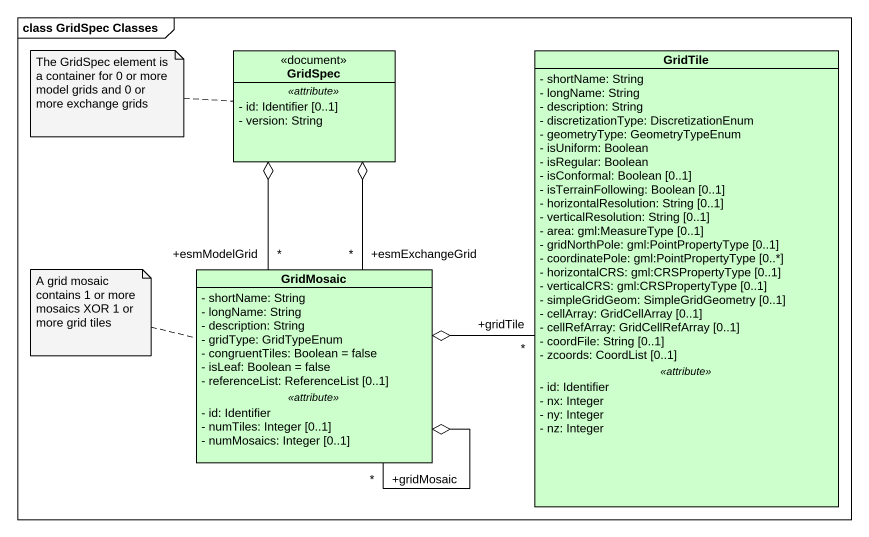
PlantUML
@startuml
mainframe class GridSpec Classes
hide circle
hide empty members
skinparam classAttributeIconSize 0
class GridSpec <<document>> #CCFFCC {
  .. <<attribute>> ..
  - id: Identifier [0..1]
  - version: String
}
class GridTile #CCFFCC {
  - shortName: String
  - longName: String
  - description: String
  - discretizationType: DiscretizationEnum
  - geometryType: GeometryTypeEnum
  - isUniform: Boolean
  - isRegular: Boolean
  - isConformal: Boolean [0..1]
  - isTerrainFollowing: Boolean [0..1]
  - horizontalResolution: String [0..1]
  - verticalResolution: String [0..1]
  - area: gml:MeasureType [0..1]
  - gridNorthPole: gml:PointPropertyType [0..1]
  - coordinatePole: gml:PointPropertyType [0..*]
  - horizontalCRS: gml:CRSPropertyType [0..1]
  - verticalCRS: gml:CRSPropertyType [0..1]
  - simpleGridGeom: SimpleGridGeometry [0..1]
  - cellArray: GridCellArray [0..1]
  - cellRefArray: GridCellRefArray [0..1]
  - coordFile: String [0..1]
  - zcoords: CoordList [0..1]
  .. <<attribute>> ..
  - id: Identifier
  - nx: Integer
  - ny: Integer
  - nz: Integer
}
class GridMosaic #CCFFCC {
  - shortName: String
  - longName: String
  - description: String
  - gridType: GridTypeEnum
  - congruentTiles: Boolean = false
  - isLeaf: Boolean = false
  - referenceList: ReferenceList [0..1]
  .. <<attribute>> ..
  - id: Identifier
  - numTiles: Integer [0..1]
  - numMosaics: Integer [0..1]
}
GridTile "+gridTile\n*" -left-o GridMosaic
GridMosaic "+esmModelGrid\n*" -up-o GridSpec
GridMosaic "+esmExchangeGrid\n*" -up-o GridSpec
GridMosaic "+gridMosaic\n*" --o GridMosaic
note left of GridSpec : The GridSpec element is a container for 0 or more model grids and 0 or more exchange grids
note left of GridMosaic : A grid mosaic contains 1 or more mosaics XOR 1 or more grid tiles
@enduml
